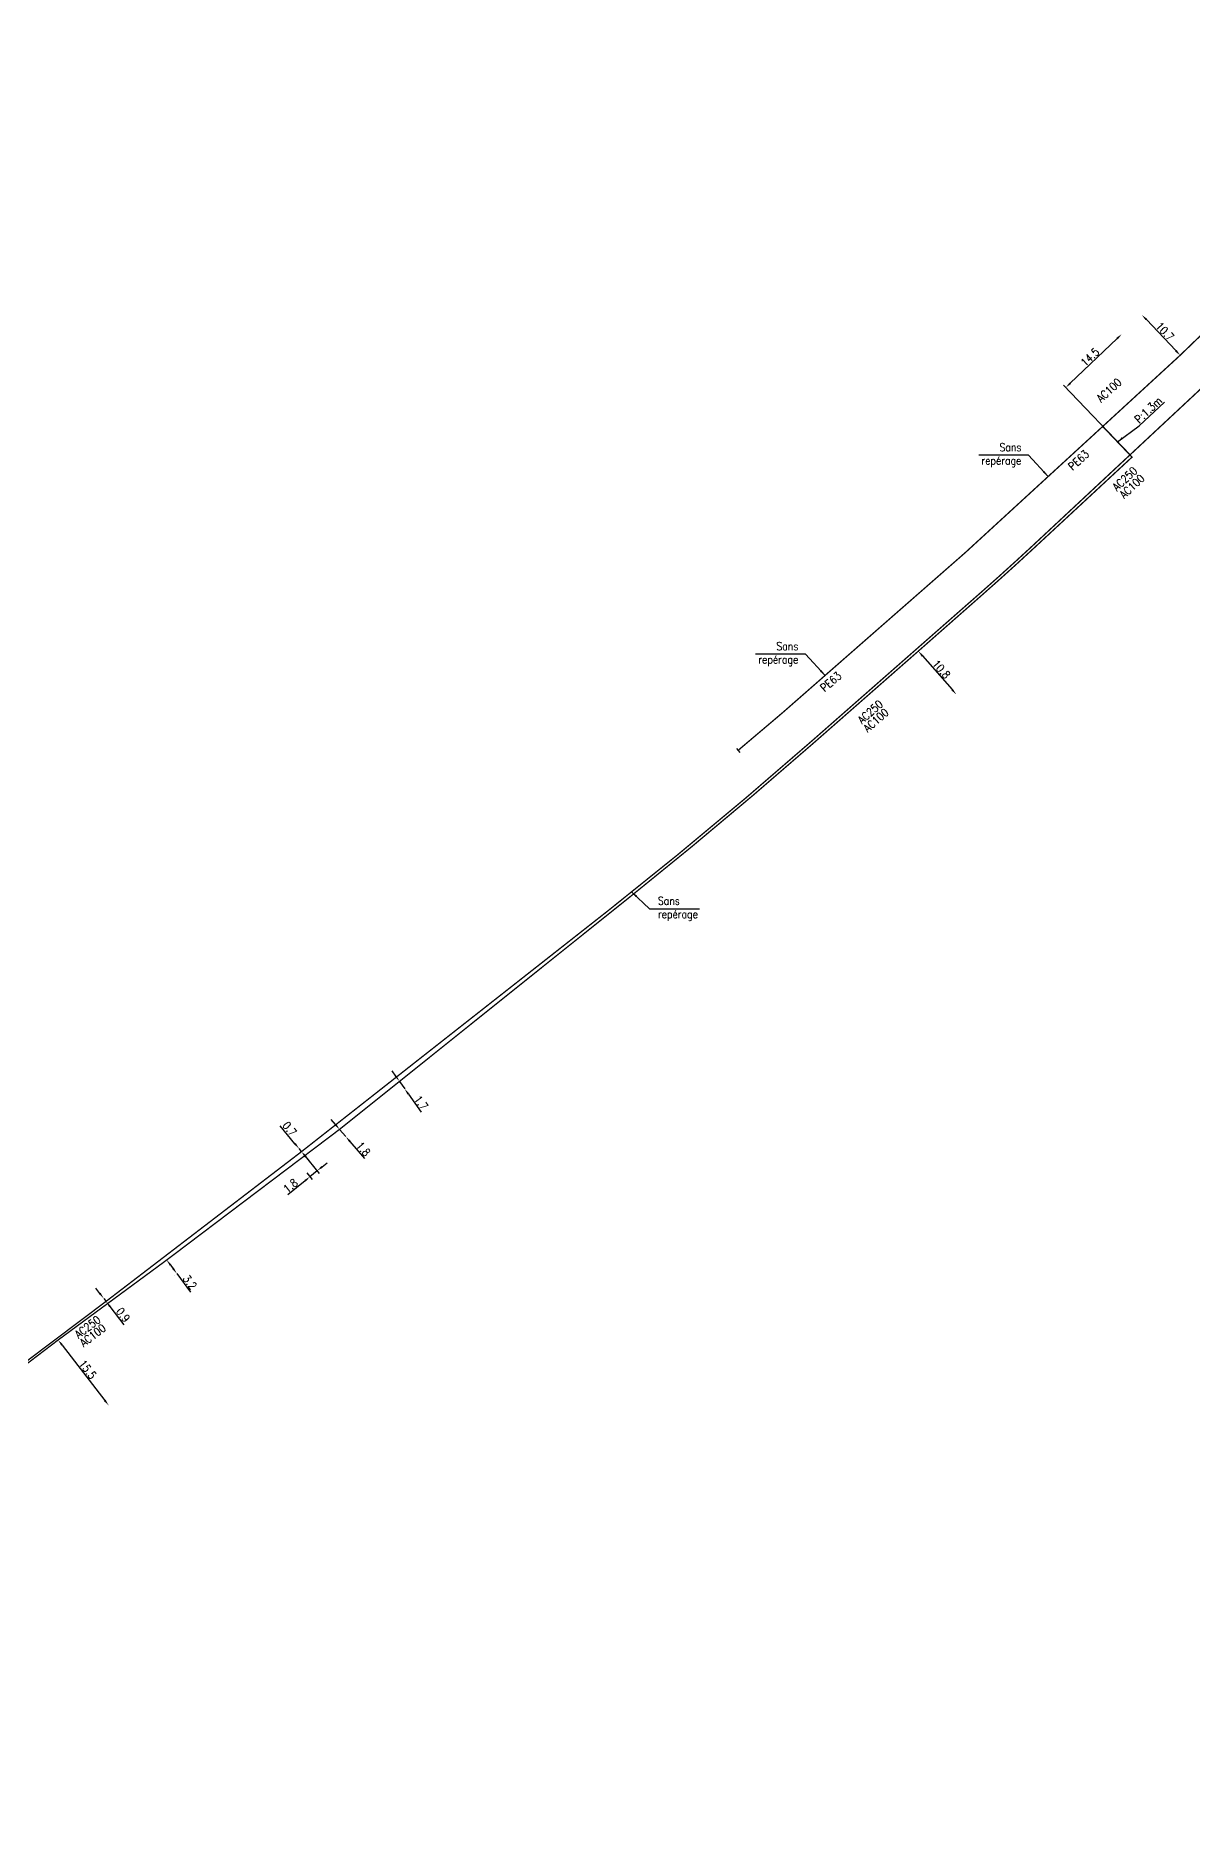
# Model space of a CAD drawing. Header units: millimetres. Extents: x 123014 to 124000, y 123995 to 125000.
# Drawn here: x 123218.9 to 123435.6, y 123999.9 to 124333.7 of the extents above; entities that cross this region are included whole.
import ezdxf
from ezdxf.enums import TextEntityAlignment as Align

# ---------------------------------------------------------------- set-up
doc = ezdxf.new("R2010")
doc.units = ezdxf.units.MM
doc.header["$PDMODE"] = 34
doc.layers.get('0').update_dxf_attribs({"linetype": 'CONTINUOUS'})
doc.layers.get('DEFPOINTS').update_dxf_attribs({"linetype": 'CONTINUOUS'})
for name, color, linetype in [('G_110', 6, 'CONTINUOUS'), ('G_120', 4, 'CONTINUOUS'), ('G_340', 7, 'CONTINUOUS')]:
    doc.layers.add(name, color=color, linetype=linetype)
doc.styles.get("Standard").update_dxf_attribs({"font": 'romans.shx', "width": 0.85})
doc.linetypes.add('G_typB_AP', pattern='A,5,-0.3,["o",Standard,S=1.5,R=0,X=0,Y=-0.5],-1.65', length=6.95)
doc.linetypes.add('G_typB_PE', pattern='A,5,-0.3,["o",Standard,S=1.5,R=0,X=0,Y=-0.5],-1.65', length=6.95)
doc.linetypes.add('G_typC_AP', pattern='A,5,-0.3,["X",Standard,S=1,R=0,X=0,Y=-0.5],-1.2', length=6.5)
doc.dimstyles.get("Standard").update_dxf_attribs({"dimtxt": 1.5, "dimasz": 1.2, "dimexe": 0.625, "dimexo": 0.625, "dimgap": 0.25, "dimtad": 1, "dimdec": 1, "dimzin": 0, "dimdsep": 46, "dimtxsty": 'Standard', "dimcen": -0.5, "dimadec": 0, "dimazin": 0, "dimtfac": 1, "dimtdec": 1, "dimtmove": 0, "dimatfit": 3, "dimfxl": 0, "dimtolj": 1, "dimtzin": 0, "dimarcsym": 0})

# ---------------------------------------------------------------- blocks, each defined once
blk = doc.blocks.new('G_340_07')
at = {"color": 0, "linetype": 'Continuous', "const_width": 0.25, "flags": 128}
blk.add_lwpolyline([(0, 0), (0.35, 0)], dxfattribs=at)
at = {"color": 0, "linetype": 'Continuous', "flags": 128}
blk.add_lwpolyline([(0.35, -0.5), (0.35, 0.5)], dxfattribs=at)
at = {"color": 0, "linetype": 'Continuous', "width": 0.75, "flags": 3}
for tag, p in [('DEF_LEG', (0, -5)), ('DEF_COUP', (0, -7.5)), ('DEF_TYPE', (0, -10))]:
    blk.add_attdef(tag, text='', height=1.2, dxfattribs=at).set_placement(p, align=Align.MIDDLE)
blk = doc.blocks.new('*D139')
at = {"layer": 'DEFPOINTS', "color": 0, "linetype": 'Continuous', "transparency": 16777216}
for p in [(123426.16, 124281.31), (123426.16, 124281.31), (123433.31, 124273.76)]:
    blk.add_point(p, dxfattribs=at)
at = {"layer": 'G_120', "color": 0, "linetype": 'Continuous', "lineweight": -2, "transparency": 16777216}
blk.add_line((123432.48, 124274.63), (123426.98, 124280.44), dxfattribs=at)
at = {"layer": 'G_120', "color": 0, "linetype": 'Continuous', "transparency": 16777216}
for points in [[(123427.13, 124280.58), (123426.84, 124280.31), (123426.16, 124281.31)], [(123432.63, 124274.77), (123432.34, 124274.49), (123433.31, 124273.76)]]:
    blk.add_solid(points, dxfattribs=at)
at = {"layer": 'G_120', "color": 0, "linetype": 'Continuous', "transparency": 16777216, "insert": (123430.46, 124278.22), "char_height": 1.5, "attachment_point": 5, "rotation": 313.3986}
blk.add_mtext('\\A1;10.7', dxfattribs=at)
blk = doc.blocks.new('*D141')
at = {"layer": 'DEFPOINTS', "color": 0, "linetype": 'Continuous', "transparency": 16777216}
for p in [(123422.35, 124277.71), (123422.35, 124277.71), (123424.29, 124254.67)]:
    blk.add_point(p, dxfattribs=at)
at = {"layer": 'G_120', "color": 0, "linetype": 'Continuous', "lineweight": -2, "transparency": 16777216}
for p, q in [((123412.72, 124268.52), (123421.48, 124276.88)), ((123423.86, 124255.13), (123411.43, 124268.15))]:
    blk.add_line(p, q, dxfattribs=at)
at = {"layer": 'G_120', "color": 0, "linetype": 'Continuous', "transparency": 16777216}
for points in [[(123421.34, 124277.02), (123421.62, 124276.73), (123422.35, 124277.71)], [(123412.59, 124268.67), (123412.86, 124268.38), (123411.86, 124267.7)]]:
    blk.add_solid(points, dxfattribs=at)
at = {"layer": 'G_120', "color": 0, "linetype": 'Continuous', "transparency": 16777216, "insert": (123416.41, 124273.42), "char_height": 1.5, "attachment_point": 5, "rotation": 43.6682}
blk.add_mtext('\\A1;14.5', dxfattribs=at)
blk = doc.blocks.new('*D142')
at = {"layer": 'DEFPOINTS', "color": 0, "linetype": 'Continuous', "transparency": 16777216}
for p in [(123384.25, 124218.3), (123391.37, 124210.18), (123391.37, 124210.18)]:
    blk.add_point(p, dxfattribs=at)
at = {"layer": 'G_120', "color": 0, "linetype": 'Continuous', "lineweight": -2, "transparency": 16777216}
blk.add_line((123385.04, 124217.4), (123390.58, 124211.08), dxfattribs=at)
at = {"layer": 'G_120', "color": 0, "linetype": 'Continuous', "transparency": 16777216}
for points in [[(123385.19, 124217.53), (123384.89, 124217.27), (123384.25, 124218.3)], [(123390.73, 124211.22), (123390.43, 124210.95), (123391.37, 124210.18)]]:
    blk.add_solid(points, dxfattribs=at)
at = {"layer": 'G_120', "color": 0, "linetype": 'Continuous', "transparency": 16777216, "insert": (123388.56, 124214.9), "char_height": 1.5, "attachment_point": 5, "rotation": 311.2597}
blk.add_mtext('\\A1;10.8', dxfattribs=at)
blk = doc.blocks.new('*D143')
at = {"layer": 'DEFPOINTS', "color": 0, "linetype": 'Continuous', "transparency": 16777216}
for p in [(123287.04, 124137.64), (123288.02, 124136.26), (123288.02, 124136.26)]:
    blk.add_point(p, dxfattribs=at)
at = {"layer": 'G_120', "color": 0, "linetype": 'Continuous', "lineweight": -2, "transparency": 16777216}
for p, q in [((123286.35, 124138.62), (123285.66, 124139.6)), ((123287.04, 124137.64), (123288.02, 124136.26)), ((123288.72, 124135.28), (123291.14, 124131.86))]:
    blk.add_line(p, q, dxfattribs=at)
at = {"layer": 'G_120', "color": 0, "linetype": 'Continuous', "transparency": 16777216}
for points in [[(123286.51, 124138.74), (123286.19, 124138.51), (123287.04, 124137.64)], [(123288.88, 124135.39), (123288.55, 124135.16), (123288.02, 124136.26)]]:
    blk.add_solid(points, dxfattribs=at)
at = {"layer": 'G_120', "color": 0, "linetype": 'Continuous', "transparency": 16777216, "insert": (123291.09, 124133.65), "char_height": 1.5, "attachment_point": 5, "rotation": 305.2809}
blk.add_mtext('\\A1;1.7', dxfattribs=at)
blk = doc.blocks.new('*D144')
at = {"layer": 'DEFPOINTS', "color": 0, "linetype": 'Continuous', "transparency": 16777216}
for p in [(123275.82, 124128.66), (123276.99, 124127.29), (123276.99, 124127.29)]:
    blk.add_point(p, dxfattribs=at)
at = {"layer": 'G_120', "color": 0, "linetype": 'Continuous', "lineweight": -2, "transparency": 16777216}
for p, q in [((123275.04, 124129.57), (123274.27, 124130.48)), ((123275.82, 124128.66), (123276.99, 124127.29)), ((123277.77, 124126.38), (123280.49, 124123.19))]:
    blk.add_line(p, q, dxfattribs=at)
at = {"layer": 'G_120', "color": 0, "linetype": 'Continuous', "transparency": 16777216}
for points in [[(123275.2, 124129.7), (123274.89, 124129.44), (123275.82, 124128.66)], [(123277.92, 124126.51), (123277.62, 124126.25), (123276.99, 124127.29)]]:
    blk.add_solid(points, dxfattribs=at)
at = {"layer": 'G_120', "color": 0, "linetype": 'Continuous', "transparency": 16777216, "insert": (123280.28, 124124.98), "char_height": 1.5, "attachment_point": 5, "rotation": 310.4809}
blk.add_mtext('\\A1;1.8', dxfattribs=at)
blk = doc.blocks.new('*D145')
at = {"layer": 'DEFPOINTS', "color": 0, "linetype": 'Continuous', "transparency": 16777216}
for p in [(123243.44, 124104.17), (123245.31, 124101.64), (123245.31, 124101.64)]:
    blk.add_point(p, dxfattribs=at)
at = {"layer": 'G_120', "color": 0, "linetype": 'Continuous', "lineweight": -2, "transparency": 16777216}
for p, q in [((123242.94, 124103.8), (123242.94, 124103.8)), ((123244.15, 124103.21), (123244.6, 124102.61)), ((123244.81, 124101.27), (123244.81, 124101.27)), ((123245.31, 124101.64), (123247.91, 124098.13))]:
    blk.add_line(p, q, dxfattribs=at)
at = {"layer": 'G_120', "color": 0, "linetype": 'Continuous', "transparency": 16777216}
for points in [[(123244.31, 124103.33), (123243.99, 124103.09), (123243.44, 124104.17)], [(123244.76, 124102.73), (123244.44, 124102.49), (123245.31, 124101.64)]]:
    blk.add_solid(points, dxfattribs=at)
at = {"layer": 'G_120', "color": 0, "linetype": 'Continuous', "transparency": 16777216, "insert": (123247.77, 124100), "char_height": 1.5, "attachment_point": 5, "rotation": 306.5219}
blk.add_mtext('\\A1;3.2', dxfattribs=at)
blk = doc.blocks.new('*D146')
at = {"layer": 'DEFPOINTS', "color": 0, "linetype": 'Continuous', "transparency": 16777216}
for p in [(123223.1, 124089.18), (123232.57, 124076.9), (123232.57, 124076.9)]:
    blk.add_point(p, dxfattribs=at)
at = {"layer": 'G_120', "color": 0, "linetype": 'Continuous', "lineweight": -2, "transparency": 16777216}
blk.add_line((123223.83, 124088.23), (123231.83, 124077.85), dxfattribs=at)
at = {"layer": 'G_120', "color": 0, "linetype": 'Continuous', "transparency": 16777216}
for points in [[(123223.99, 124088.35), (123223.67, 124088.1), (123223.1, 124089.18)], [(123231.99, 124077.98), (123231.68, 124077.73), (123232.57, 124076.9)]]:
    blk.add_solid(points, dxfattribs=at)
at = {"layer": 'G_120', "color": 0, "linetype": 'Continuous', "transparency": 16777216, "insert": (123228.62, 124083.65), "char_height": 1.5, "attachment_point": 5, "rotation": 307.6425}
blk.add_mtext('\\A1;15.5', dxfattribs=at)
blk = doc.blocks.new('*D165')
at = {"layer": 'DEFPOINTS', "color": 0, "linetype": 'Continuous', "transparency": 16777216}
for p in [(123268.69, 124124.48), (123269.29, 124120.98), (123270.28, 124119.78)]:
    blk.add_point(p, dxfattribs=at)
at = {"layer": 'G_110', "color": 0, "linetype": 'Continuous', "lineweight": -2, "transparency": 16777216}
for p, q in [((123269.09, 124124), (123272.03, 124120.4)), ((123269.69, 124120.5), (123270.68, 124119.29)), ((123271.63, 124120.89), (123270.28, 124119.78)), ((123272.56, 124121.65), (123273.49, 124122.41)), ((123269.35, 124119.02), (123266.11, 124116.36))]:
    blk.add_line(p, q, dxfattribs=at)
at = {"layer": 'G_110', "color": 0, "linetype": 'Continuous', "transparency": 16777216}
for points in [[(123269.23, 124119.17), (123269.48, 124118.86), (123270.28, 124119.78)], [(123272.44, 124121.8), (123272.69, 124121.49), (123271.63, 124120.89)]]:
    blk.add_solid(points, dxfattribs=at)
at = {"layer": 'G_110', "color": 0, "linetype": 'Continuous', "transparency": 16777216, "insert": (123266.63, 124118.08), "char_height": 1.5, "attachment_point": 5, "rotation": 39.309}
blk.add_mtext('\\A1;1.8', dxfattribs=at)
blk = doc.blocks.new('*D166')
at = {"layer": 'DEFPOINTS', "color": 0, "linetype": 'Continuous', "transparency": 16777216}
for p in [(123268.23, 124125.04), (123268.23, 124125.04), (123268.69, 124124.48)]:
    blk.add_point(p, dxfattribs=at)
at = {"layer": 'G_110', "color": 0, "linetype": 'Continuous', "lineweight": -2, "transparency": 16777216}
for p, q in [((123267.47, 124125.97), (123264.7, 124129.35)), ((123268.69, 124124.48), (123268.23, 124125.04)), ((123269.45, 124123.55), (123270.21, 124122.62))]:
    blk.add_line(p, q, dxfattribs=at)
at = {"layer": 'G_110', "color": 0, "linetype": 'Continuous', "transparency": 16777216}
for points in [[(123267.63, 124126.1), (123267.32, 124125.85), (123268.23, 124125.04)], [(123269.61, 124123.68), (123269.3, 124123.42), (123268.69, 124124.48)]]:
    blk.add_solid(points, dxfattribs=at)
at = {"layer": 'G_110', "color": 0, "linetype": 'Continuous', "transparency": 16777216, "insert": (123266.48, 124128.76), "char_height": 1.5, "attachment_point": 5, "rotation": 309.309}
blk.add_mtext('\\A1;0.7', dxfattribs=at)
blk = doc.blocks.new('*D169')
at = {"layer": 'DEFPOINTS', "color": 0, "linetype": 'Continuous', "transparency": 16777216}
for p in [(123231.63, 124096.97), (123231.63, 124096.97), (123232.07, 124096.41)]:
    blk.add_point(p, dxfattribs=at)
at = {"layer": 'G_110', "color": 0, "linetype": 'Continuous', "lineweight": -2, "transparency": 16777216}
for p, q in [((123230.9, 124097.92), (123230.17, 124098.87)), ((123231.63, 124096.97), (123232.07, 124096.41)), ((123232.8, 124095.46), (123235.43, 124092.04))]:
    blk.add_line(p, q, dxfattribs=at)
at = {"layer": 'G_110', "color": 0, "linetype": 'Continuous', "transparency": 16777216}
for points in [[(123231.06, 124098.04), (123230.74, 124097.8), (123231.63, 124096.97)], [(123232.96, 124095.58), (123232.64, 124095.33), (123232.07, 124096.41)]]:
    blk.add_solid(points, dxfattribs=at)
at = {"layer": 'G_110', "color": 0, "linetype": 'Continuous', "transparency": 16777216, "insert": (123235.27, 124093.88), "char_height": 1.5, "attachment_point": 5, "rotation": 307.6145}
blk.add_mtext('\\A1;0.9', dxfattribs=at)

msp = doc.modelspace()

# ---------------------------------------------------------------- linework, layer by layer
at = {"layer": 'G_110', "linetype": 'G_typC_AP', "const_width": 0.25, "flags": 128}
msp.add_lwpolyline([(123107.35, 124000), (123108.2, 124000.8), (123108.2, 124000.8, -0.024688), (123115.83, 124007.44), (123115.83, 124007.44), (123130.12, 124018.62), (123130.12, 124018.62), (123170.07, 124049.04), (123170.07, 124049.04), (123205.42, 124076.33), (123232.07, 124096.41), (123268.69, 124124.48), (123268.69, 124124.48), (123268.69, 124124.48), (123326.2, 124169.7, 0.013019), (123364.43, 124201.57), (123395.88, 124229.21), (123395.88, 124229.21, 0.006553), (123405.59, 124237.99), (123526.44, 124350.78), (123544.17, 124367.33), (123570.29, 124388.8), (123570.29, 124388.8), (123570.29, 124388.8), (123601.85, 124421.9), (123613.33, 124433.18), (123659.75, 124479.92), (123659.75, 124479.92), (123659.75, 124479.92), (123676.75, 124496.02), (123705.26, 124524.09), (123705.26, 124524.09), (123738.33, 124557.22), (123795.47, 124613.39), (123817.47, 124635.2), (123854.62, 124672.44, -0.170473), (123860.59, 124675.32)], format="xyb", dxfattribs=at)
at = {"layer": 'G_120', "linetype": 'G_typB_AP', "const_width": 0.25, "flags": 128}
msp.add_lwpolyline([(123481.92, 124327.71), (123476.74, 124326.1), (123477.27, 124323.92), (123478.66, 124318.21), (123474.77, 124314.46), (123474.73, 124313.67), (123472.74, 124311.75), (123442.87, 124282.99), (123433.31, 124273.76), (123418.8, 124260.42), (123424.29, 124254.67), (123405.93, 124237.63, -0.006553), (123396.21, 124228.84), (123384.25, 124218.3), (123364.76, 124201.19, -0.011289), (123330.16, 124172.18), (123287.04, 124137.64), (123275.82, 124128.66), (123243.44, 124104.17), (123223.1, 124089.18), (123200.37, 124071.85), (123176.64, 124053.42), (123145.18, 124029.57), (123130.42, 124018.22), (123127.69, 124016.13), (123118.39, 124008.82), (123116.03, 124006.96)], format="xyb", dxfattribs=at)
at = {"layer": 'G_120', "linetype": 'G_typB_PE', "const_width": 0.25, "flags": 128}
msp.add_lwpolyline([(123418.81, 124260.43), (123393.04, 124236.76), (123358.74, 124206.69), (123350.75, 124199.92)], dxfattribs=at)

# ---------------------------------------------------------------- block references
at = {"layer": 'G_340', "rotation": 220.3102982336379}
msp.add_blockref('G_340_07', (123350.75, 124199.92), dxfattribs=at)

# ---------------------------------------------------------------- texts
at = {"layer": 'G_110', "linetype": 'Continuous', "width": 0.85}
for rotation, p in [(43.1306, (123422.94, 124250.6)), (41.2787, (123375.25, 124206.91)), (37.403, (123228.61, 124091.61))]:
    msp.add_text('AC250', height=1.5, rotation=rotation, dxfattribs=at).set_placement(p, align=Align.MIDDLE)
at = {"layer": 'G_110', "linetype": 'Continuous', "insert": (123335.47, 124167.75), "char_height": 1.5, "attachment_point": 7}
msp.add_mtext('\\A1;Sans\\Prepérage', dxfattribs=at)
at = {"layer": 'G_120', "linetype": 'Continuous', "width": 0.85}
for s, rotation, p in [('AC100', 42.5983, (123419.99, 124267.21)), ('PE63', 42.5983, (123414.29, 124254.12)), ('AC100', 43.1306, (123424.29, 124249.19)), ('PE63', 40.6003, (123367.87, 124212.57)), ('AC100', 41.2787, (123376.32, 124205.35)), ('AC100', 37.403, (123229.59, 124090.05))]:
    msp.add_text(s, height=1.5, rotation=rotation, dxfattribs=at).set_placement(p, align=Align.MIDDLE)
at = {"layer": 'G_120', "linetype": 'Continuous', "insert": (123425.64, 124260.91), "char_height": 1.5, "attachment_point": 7, "rotation": 43.0441}
msp.add_mtext('\\A1;P:1.3m', dxfattribs=at)
at = {"layer": 'G_120', "linetype": 'Continuous', "char_height": 1.5, "attachment_point": 9}
for insert in [(123403.56, 124252.77), (123361.76, 124215.48)]:
    msp.add_mtext('\\A1;Sans\\Prepérage', dxfattribs=dict(at, insert=insert))

# ---------------------------------------------------------------- dimensions: what is measured, and where the dimension line sits
at = {"layer": 'G_110', "linetype": 'Continuous'}
for base, p1, p2, angle, picture, middle in [((123268.23, 124125.04), (123268.69, 124124.48), (123268.23, 124125.04), 309.309, '*D166', (123265.71, 124128.13)), ((123270.2808, 124119.7771), (123268.69307, 124124.47872), (123269.29233, 124120.98439), 39.309, '*D165', (123267.26735, 124117.30983))]:
    dim = msp.add_linear_dim(base=base, p1=p1, p2=p2, angle=angle, dimstyle='Standard', dxfattribs=at)
    dim.commit()
    dim.dimension.update_dxf_attribs({"geometry": picture, "text_midpoint": middle, "dimtype": 160})
dim = msp.add_linear_dim(base=(123231.63, 124096.97), p1=(123232.07, 124096.41), p2=(123231.63, 124096.97), angle=307.6145, text='0.9', dimstyle='Standard', dxfattribs=at)
dim.commit()
dim.dimension.update_dxf_attribs({"geometry": '*D169', "text_midpoint": (123234.48, 124093.27), "dimtype": 160})
at = {"layer": 'G_120', "linetype": 'Continuous'}
dim = msp.add_linear_dim(base=(123426.16, 124281.31), p1=(123433.31, 124273.76), p2=(123426.16, 124281.31), angle=313.3986, text='10.7', dimstyle='Standard', dxfattribs=at)
dim.commit()
dim.dimension.update_dxf_attribs({"geometry": '*D139', "text_midpoint": (123429.73, 124277.54), "dimtype": 160})
for base, p1, p2, angle, picture, middle in [((123422.35, 124277.71), (123424.29, 124254.67), (123422.35, 124277.71), 223.6682, '*D141', (123417.1, 124272.7)), ((123391.37, 124210.18), (123384.25, 124218.3), (123391.37, 124210.18), 131.2597, '*D142', (123387.81, 124214.24)), ((123288.02, 124136.26), (123287.04, 124137.64), (123288.02, 124136.26), 125.2809, '*D143', (123290.27, 124133.08)), ((123276.99, 124127.29), (123275.82, 124128.66), (123276.99, 124127.29), 130.4809, '*D144', (123279.52, 124124.33)), ((123245.31, 124101.64), (123243.44, 124104.17), (123245.31, 124101.64), 126.5219, '*D145', (123246.97, 124099.4)), ((123232.57, 124076.9), (123223.1, 124089.18), (123232.57, 124076.9), 127.6425, '*D146', (123227.83, 124083.04))]:
    dim = msp.add_linear_dim(base=base, p1=p1, p2=p2, angle=angle, dimstyle='Standard', dxfattribs=at)
    dim.commit()
    dim.dimension.update_dxf_attribs({"geometry": picture, "text_midpoint": middle, "dimtype": 160})

# ---------------------------------------------------------------- leaders
at = {"layer": 'G_110', "linetype": 'Continuous', "annotation_type": 0, "has_hookline": 1, "hookline_direction": 0, "text_width": 7.89}
msp.add_leader([(123330.57, 124173.14), (123333.92, 124170.02), (123335.12, 124170.02)], dimstyle='Standard', dxfattribs=at)
at = {"layer": 'G_120', "linetype": 'Continuous', "annotation_type": 0, "has_hookline": 1, "hookline_direction": 0, "text_width": 6.25, "horizontal_direction": (0.730828, 0.682561, 0)}
msp.add_leader([(123421.54, 124257.55), (123425.63, 124260.56)], dimstyle='Standard', dxfattribs=at)
at = {"layer": 'G_120', "linetype": 'Continuous', "annotation_type": 0, "has_hookline": 1, "hookline_direction": 1, "text_width": 7.89}
for points in [[(123408.57, 124251.03), (123404.91, 124255.04), (123403.71, 124255.04)], [(123366.77, 124213.73), (123363.11, 124217.75), (123361.91, 124217.75)]]:
    msp.add_leader(points, dimstyle='Standard', dxfattribs=at)

doc.saveas('drawing.dxf')
